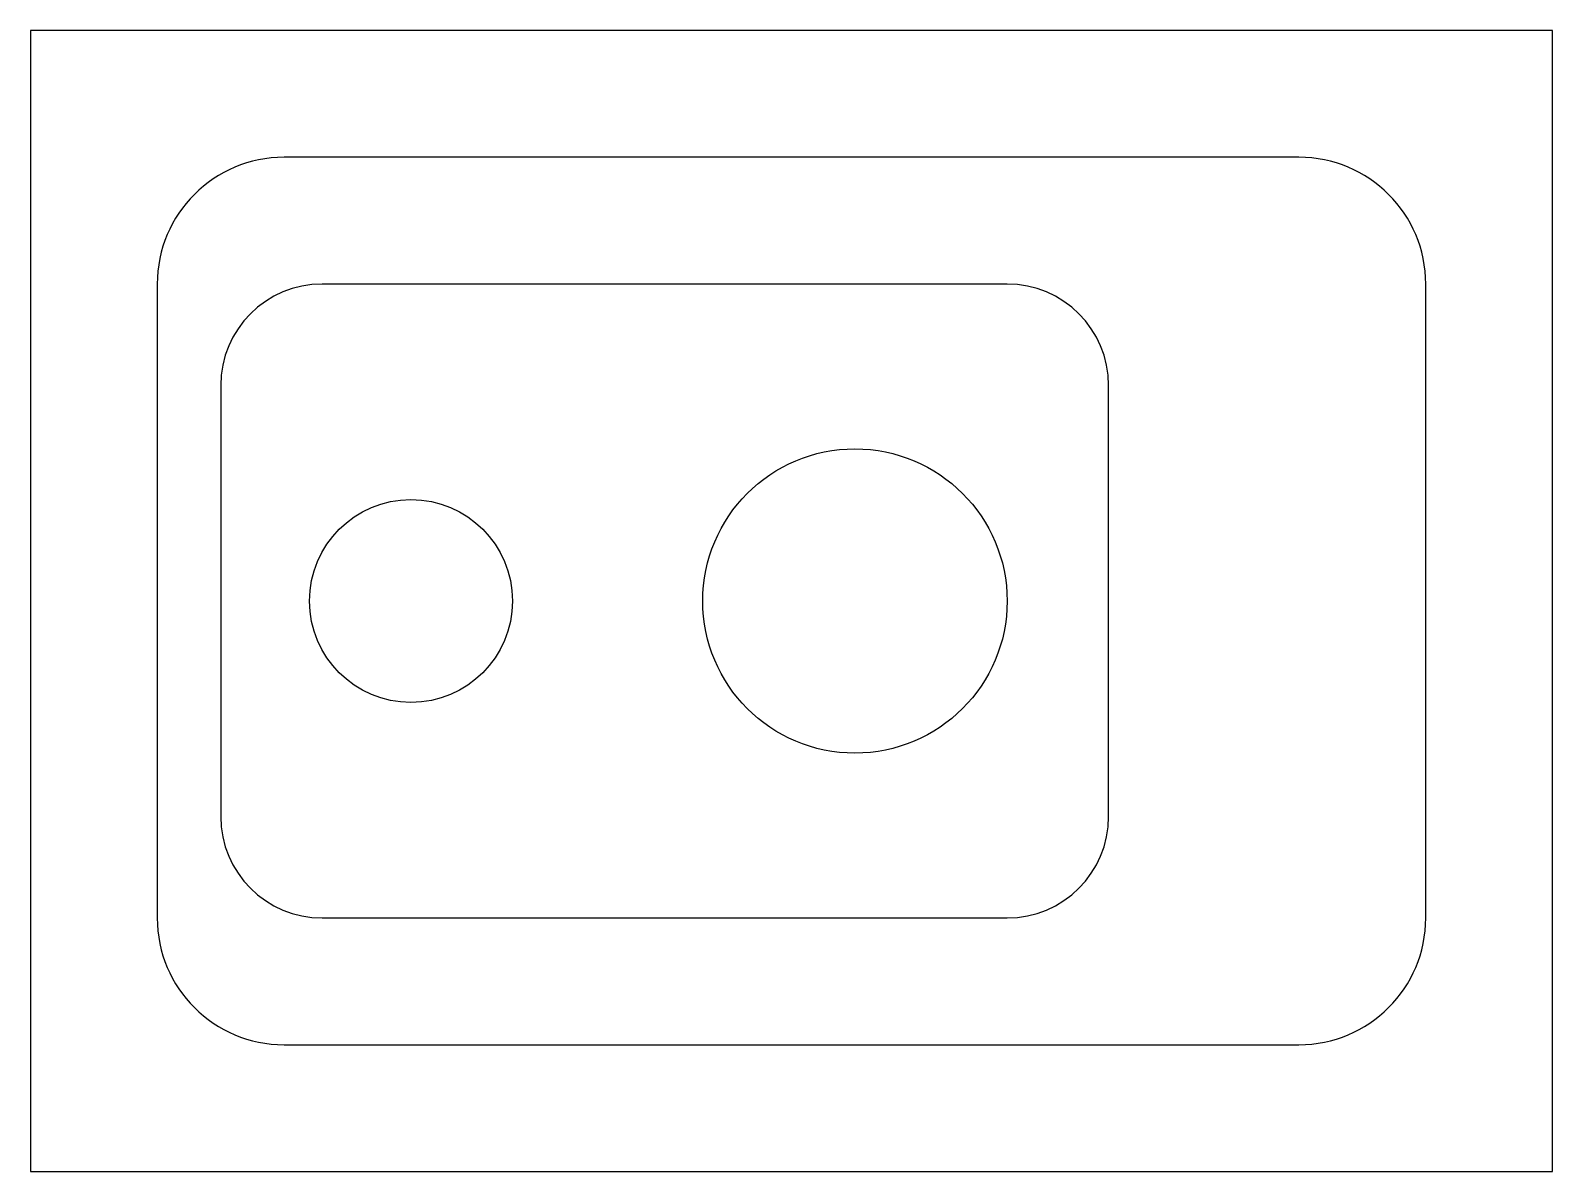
# Model space of a CAD drawing. Header units: millimetres. Extents: x -60 to 60, y -45 to 45.
import ezdxf

# ---------------------------------------------------------------- set-up
doc = ezdxf.new("R2010")
doc.units = ezdxf.units.MM
for name, color, linetype in [('A_LEVEL_1_Z-5', 2, 'CONTINUOUS'), ('B_LEVEL_2_Z-12', 3, 'CONTINUOUS'), ('BLANK', 1, 'CONTINUOUS'), ('C_LEVEL_3_Z-20', 4, 'CONTINUOUS'), ('D_ISLAND', 5, 'CONTINUOUS')]:
    doc.layers.add(name, color=color, linetype=linetype)

msp = doc.modelspace()

# ---------------------------------------------------------------- linework, layer by layer
at = {"layer": 'A_LEVEL_1_Z-5'}
for p, q in [((40, 35), (-40, 35)), ((-50, 25), (-50, -25)), ((50, -25), (50, 25)), ((-40, -35), (40, -35))]:
    msp.add_line(p, q, dxfattribs=at)
for centre, start, end in [((-40, 25), 90, 180), ((40, 25), 0, 90), ((-40, -25), 180, 270), ((40, -25), 270, 0)]:
    msp.add_arc(centre, 10, start, end, dxfattribs=at)
at = {"layer": 'B_LEVEL_2_Z-12'}
for p, q in [((17, 25), (-37, 25)), ((-45, 17), (-45, -17)), ((25, -17), (25, 17)), ((-37, -25), (17, -25))]:
    msp.add_line(p, q, dxfattribs=at)
for centre, start, end in [((-37, 17), 90, 180), ((17, 17), 0, 90), ((-37, -17), 180, 270), ((17, -17), 270, 0)]:
    msp.add_arc(centre, 8, start, end, dxfattribs=at)
at = {"layer": 'BLANK'}
for p, q in [((60, 45), (-60, 45)), ((-60, 45), (-60, -45)), ((60, -45), (60, 45)), ((-60, -45), (60, -45))]:
    msp.add_line(p, q, dxfattribs=at)
at = {"layer": 'C_LEVEL_3_Z-20'}
msp.add_circle((5, 0), 12, dxfattribs=at)
at = {"layer": 'D_ISLAND'}
msp.add_circle((-30, 0), 8, dxfattribs=at)

doc.saveas('drawing.dxf')
